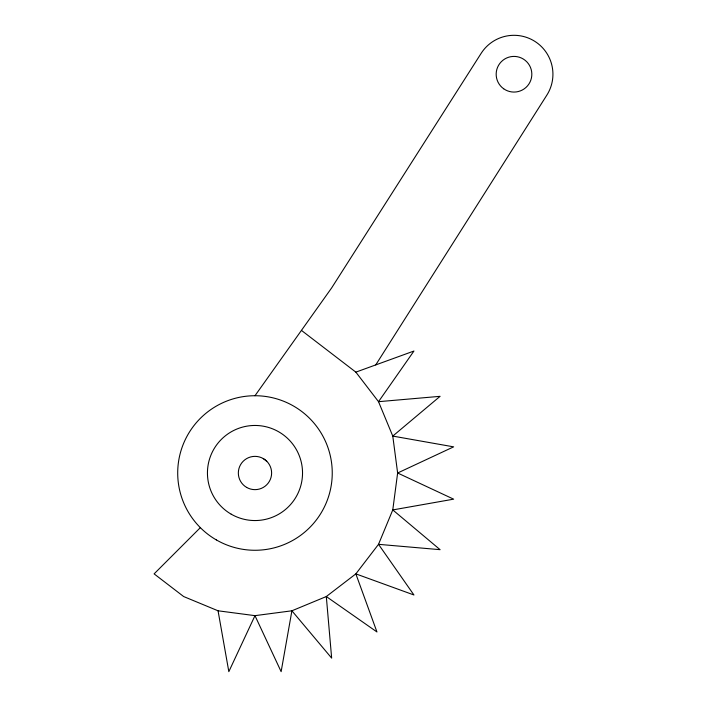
<?xml version="1.0" encoding="UTF-8"?>
<svg xmlns="http://www.w3.org/2000/svg" width="707" height="707" viewBox="0 0 707 707"><rect width="100%" height="100%" fill="white"/><g stroke="black" fill="none" stroke-linecap="round" stroke-linejoin="round"><path stroke-width="1.06" d="M375.735 364.909L546.829 95.162A38.929 38.929 0 0 0 534.925 41.413A38.929 38.929 0 0 0 481.167 53.317L331.654 287.899L254.98 395.734M200.346 527.643L154.108 573.872L183.652 596.54L218.056 610.795L254.98 615.656L291.903 610.795L326.307 596.54L355.851 573.872L378.519 544.328L392.774 509.924L397.634 473.001L392.774 436.086L378.519 401.682L355.851 372.138L301.438 330.39M355.851 372.138L413.94 351.034L378.519 401.682L440.09 396.327L392.774 436.086L453.629 446.851L397.634 473.001L453.629 499.16L392.774 509.924L440.09 549.675L378.519 544.328L413.94 594.976L355.851 573.872L376.955 631.961L326.307 596.54L331.654 658.111L291.903 610.795L281.13 671.65L254.98 615.656L228.829 671.65L218.056 610.795M263.304 458.596L266.751 461.238M216.342 539.918A77.266 77.266 0 0 0 332.246 473.001A77.266 77.266 0 0 0 216.342 406.083A77.266 77.266 0 0 0 216.342 539.918M231.207 514.183A47.555 47.555 0 0 0 302.534 473.001A47.555 47.555 0 0 0 231.207 431.827A47.555 47.555 0 0 0 231.207 514.183M246.655 487.415A16.641 16.641 0 0 0 271.621 473.001A16.641 16.641 0 0 0 246.655 458.596A16.641 16.641 0 0 0 246.655 487.415M503.667 88.773A17.834 17.834 0 0 0 531.752 75.923A17.834 17.834 0 0 0 506.574 58.027A17.834 17.834 0 0 0 503.667 88.773"/></g></svg>
